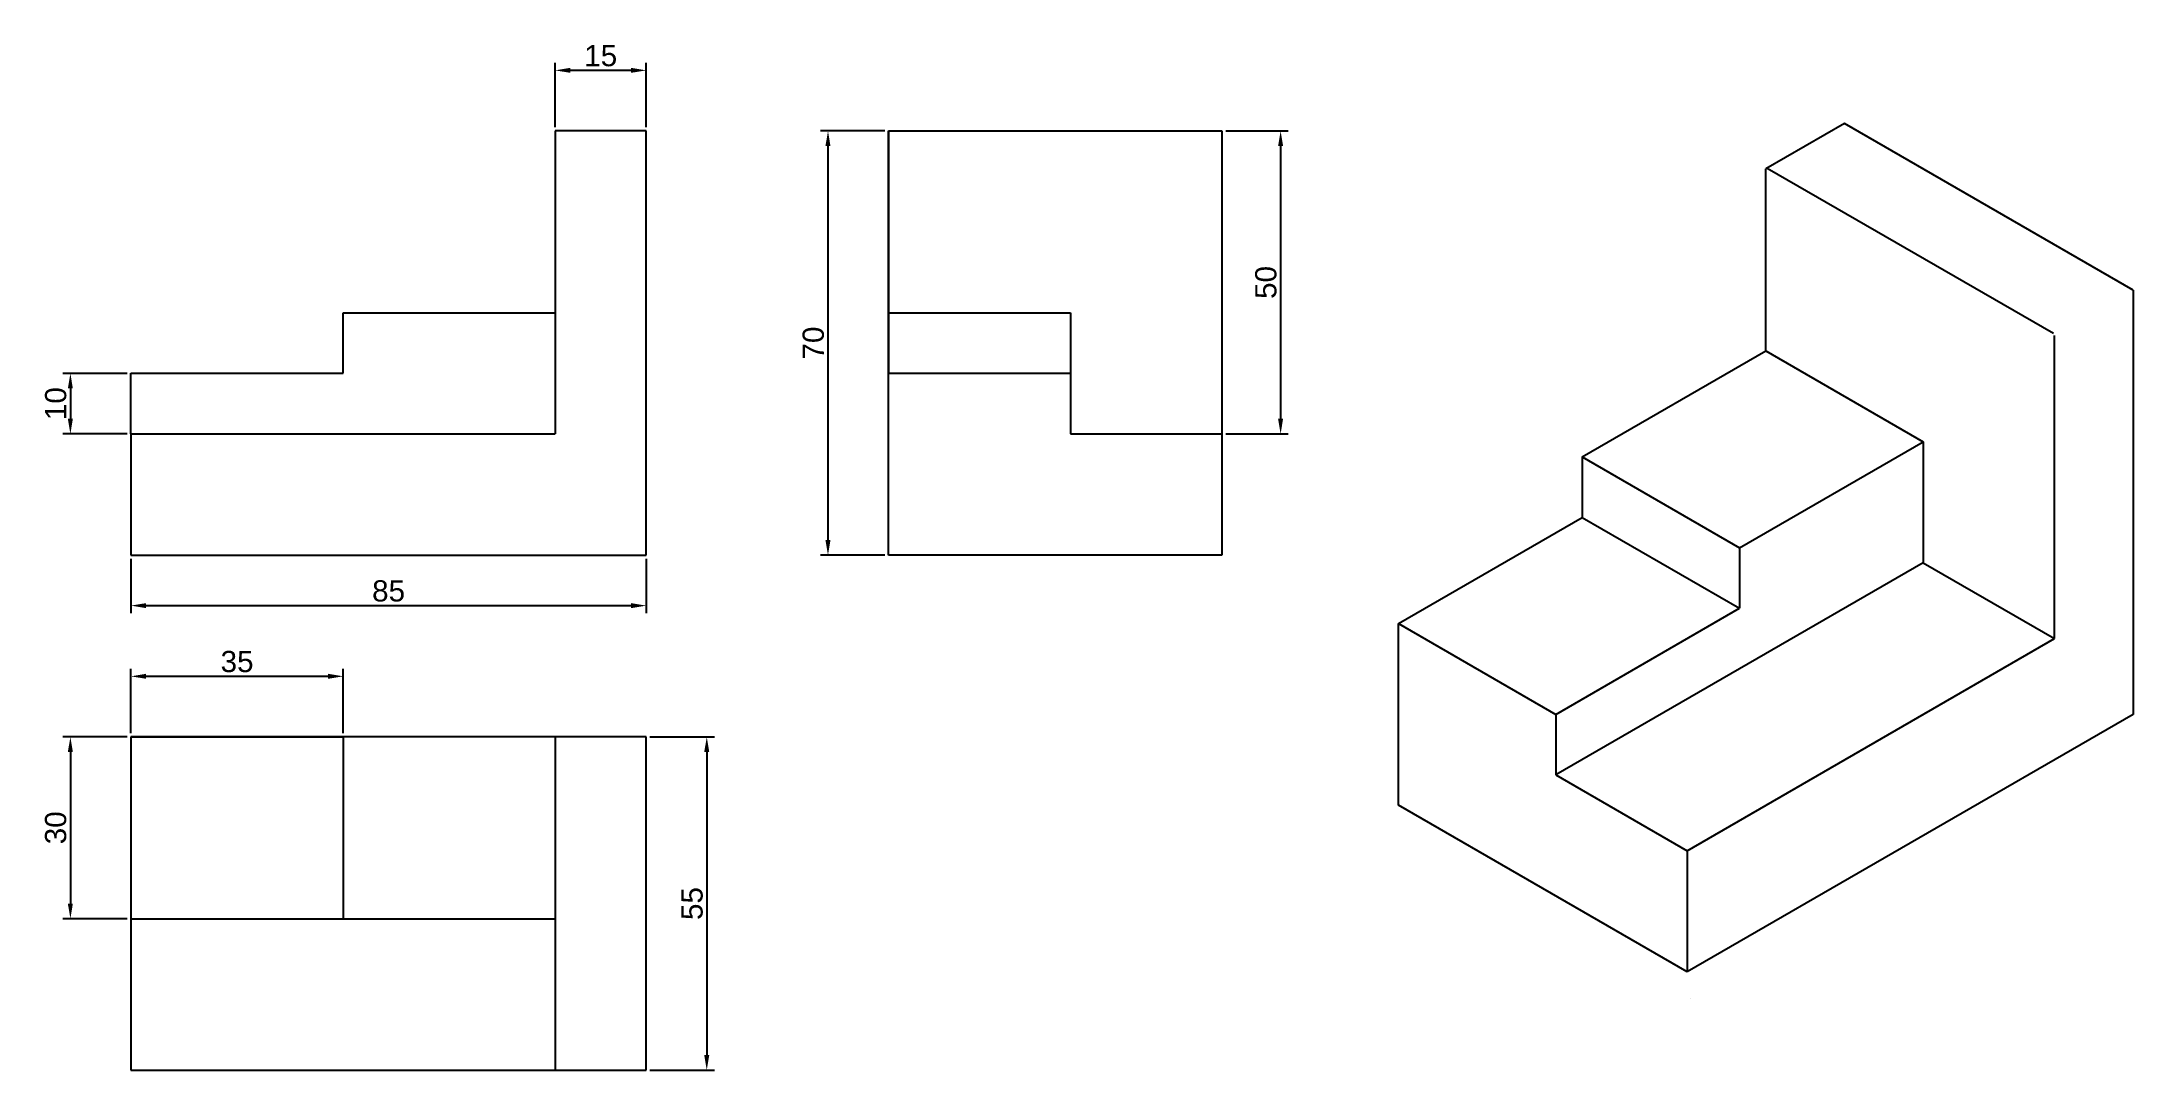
# Model space of a CAD drawing. Header units: millimetres. Extents: x -51 to 294, y 125 to 294.
import ezdxf

# ---------------------------------------------------------------- set-up
doc = ezdxf.new("R2010")
doc.units = ezdxf.units.MM
doc.styles.get("Standard").update_dxf_attribs({"font": 'arial.ttf'})
doc.dimstyles.new('ISO-25', dxfattribs={"dimtxt": 3.5, "dimasz": 2.5, "dimexe": 1.25, "dimexo": 0.625, "dimtad": 1, "dimtxsty": 'Standard', "dimcen": 2.5, "dimadec": 0, "dimazin": 0, "dimtfac": 1, "dimtmove": 0, "dimatfit": 3, "dimfxl": 1, "dimarcsym": 0})

# ---------------------------------------------------------------- blocks, each defined once
blk = doc.blocks.new('*D1')
at = {"color": 0, "lineweight": -2, "transparency": 16777216}
for p, q in [((-36.01, 209.1), (-36.01, 200.14)), ((48.99, 209.1), (48.99, 200.14)), ((-33.51, 201.39), (46.49, 201.39))]:
    blk.add_line(p, q, dxfattribs=at)
at = {"color": 0, "transparency": 16777216}
for points in [[(-33.51, 201.8), (-33.51, 200.97), (-36.01, 201.39)], [(46.49, 201.8), (46.49, 200.97), (48.99, 201.39)]]:
    blk.add_solid(points, dxfattribs=at)
at = {"layer": 'Defpoints', "color": 0, "transparency": 16777216}
for p in [(-36.01, 209.72), (48.99, 209.72), (48.99, 201.39)]:
    blk.add_point(p, dxfattribs=at)
at = {"color": 0, "transparency": 16777216, "insert": (6.49, 203.8), "char_height": 3.5, "attachment_point": 5}
blk.add_mtext('85', dxfattribs=at)
blk = doc.blocks.new('*D2')
at = {"color": 0, "lineweight": -2, "transparency": 16777216}
for p, q in [((88.36, 279.72), (77.74, 279.72)), ((78.99, 277.22), (78.99, 212.22)), ((88.36, 209.72), (77.74, 209.72))]:
    blk.add_line(p, q, dxfattribs=at)
at = {"color": 0, "transparency": 16777216}
for points in [[(78.57, 277.22), (79.4, 277.22), (78.99, 279.72)], [(78.57, 212.22), (79.4, 212.22), (78.99, 209.72)]]:
    blk.add_solid(points, dxfattribs=at)
at = {"layer": 'Defpoints', "color": 0, "transparency": 16777216}
for p in [(88.99, 279.72), (78.99, 209.72), (88.99, 209.72)]:
    blk.add_point(p, dxfattribs=at)
at = {"color": 0, "transparency": 16777216, "insert": (76.58, 244.72), "char_height": 3.5, "attachment_point": 5, "rotation": 90}
blk.add_mtext('70', dxfattribs=at)
blk = doc.blocks.new('*D3')
at = {"color": 0, "lineweight": -2, "transparency": 16777216}
for p, q in [((49.61, 179.72), (60.24, 179.72)), ((58.99, 177.22), (58.99, 127.22)), ((49.61, 124.72), (60.24, 124.72))]:
    blk.add_line(p, q, dxfattribs=at)
at = {"color": 0, "transparency": 16777216}
for points in [[(58.57, 177.22), (59.4, 177.22), (58.99, 179.72)], [(58.57, 127.22), (59.4, 127.22), (58.99, 124.72)]]:
    blk.add_solid(points, dxfattribs=at)
at = {"layer": 'Defpoints', "color": 0, "transparency": 16777216}
for p in [(48.99, 179.72), (48.99, 124.72), (58.99, 124.72)]:
    blk.add_point(p, dxfattribs=at)
at = {"color": 0, "transparency": 16777216, "insert": (56.58, 152.22), "char_height": 3.5, "attachment_point": 5, "rotation": 90}
blk.add_mtext('55', dxfattribs=at)
blk = doc.blocks.new('*D4')
at = {"color": 0, "lineweight": -2, "transparency": 16777216}
for p, q in [((-36.64, 179.72), (-47.26, 179.72)), ((-46.01, 177.22), (-46.01, 152.22)), ((-36.64, 149.72), (-47.26, 149.72))]:
    blk.add_line(p, q, dxfattribs=at)
at = {"color": 0, "transparency": 16777216}
for points in [[(-46.43, 177.22), (-45.6, 177.22), (-46.01, 179.72)], [(-46.43, 152.22), (-45.6, 152.22), (-46.01, 149.72)]]:
    blk.add_solid(points, dxfattribs=at)
at = {"layer": 'Defpoints', "color": 0, "transparency": 16777216}
for p in [(-36.01, 179.72), (-46.01, 149.72), (-36.01, 149.72)]:
    blk.add_point(p, dxfattribs=at)
at = {"color": 0, "transparency": 16777216, "insert": (-48.43, 164.72), "char_height": 3.5, "attachment_point": 5, "rotation": 90}
blk.add_mtext('30', dxfattribs=at)
blk = doc.blocks.new('*D5')
at = {"color": 0, "lineweight": -2, "transparency": 16777216}
for p, q in [((-36.01, 180.35), (-36.01, 190.97)), ((-1.01, 180.35), (-1.01, 190.97)), ((-33.51, 189.72), (-3.51, 189.72))]:
    blk.add_line(p, q, dxfattribs=at)
at = {"color": 0, "transparency": 16777216}
for points in [[(-33.51, 190.14), (-33.51, 189.31), (-36.01, 189.72)], [(-3.51, 190.14), (-3.51, 189.31), (-1.01, 189.72)]]:
    blk.add_solid(points, dxfattribs=at)
at = {"layer": 'Defpoints', "color": 0, "transparency": 16777216}
for p in [(-1.01, 189.72), (-36.01, 179.72), (-1.01, 179.72)]:
    blk.add_point(p, dxfattribs=at)
at = {"color": 0, "transparency": 16777216, "insert": (-18.51, 192.14), "char_height": 3.5, "attachment_point": 5}
blk.add_mtext('35', dxfattribs=at)
blk = doc.blocks.new('*D6')
at = {"color": 0, "lineweight": -2, "transparency": 16777216}
for p, q in [((33.99, 280.35), (33.99, 290.97)), ((48.99, 280.35), (48.99, 290.97)), ((46.49, 289.72), (36.49, 289.72))]:
    blk.add_line(p, q, dxfattribs=at)
at = {"color": 0, "transparency": 16777216}
for points in [[(36.49, 290.14), (36.49, 289.31), (33.99, 289.72)], [(46.49, 290.14), (46.49, 289.31), (48.99, 289.72)]]:
    blk.add_solid(points, dxfattribs=at)
at = {"layer": 'Defpoints', "color": 0, "transparency": 16777216}
for p in [(33.99, 289.72), (33.99, 279.72), (48.99, 279.72)]:
    blk.add_point(p, dxfattribs=at)
at = {"color": 0, "transparency": 16777216, "insert": (41.49, 292.13), "char_height": 3.5, "attachment_point": 5}
blk.add_mtext('15', dxfattribs=at)
blk = doc.blocks.new('*D7')
at = {"color": 0, "lineweight": -2, "transparency": 16777216}
for p, q in [((144.61, 279.72), (154.92, 279.72)), ((153.67, 277.22), (153.67, 232.22)), ((144.61, 229.72), (154.92, 229.72))]:
    blk.add_line(p, q, dxfattribs=at)
at = {"color": 0, "transparency": 16777216}
for points in [[(153.25, 277.22), (154.08, 277.22), (153.67, 279.72)], [(153.25, 232.22), (154.08, 232.22), (153.67, 229.72)]]:
    blk.add_solid(points, dxfattribs=at)
at = {"layer": 'Defpoints', "color": 0, "transparency": 16777216}
for p in [(143.99, 279.72), (143.99, 229.72), (153.67, 229.72)]:
    blk.add_point(p, dxfattribs=at)
at = {"color": 0, "transparency": 16777216, "insert": (151.25, 254.72), "char_height": 3.5, "attachment_point": 5, "rotation": 90}
blk.add_mtext('50', dxfattribs=at)
blk = doc.blocks.new('*D8')
at = {"color": 0, "lineweight": -2, "transparency": 16777216}
for p, q in [((-36.64, 239.72), (-47.26, 239.72)), ((-46.01, 237.22), (-46.01, 232.22)), ((-36.64, 229.72), (-47.26, 229.72))]:
    blk.add_line(p, q, dxfattribs=at)
at = {"color": 0, "transparency": 16777216}
for points in [[(-46.43, 237.22), (-45.6, 237.22), (-46.01, 239.72)], [(-46.43, 232.22), (-45.6, 232.22), (-46.01, 229.72)]]:
    blk.add_solid(points, dxfattribs=at)
at = {"layer": 'Defpoints', "color": 0, "transparency": 16777216}
for p in [(-36.01, 239.72), (-46.01, 229.72), (-36.01, 229.72)]:
    blk.add_point(p, dxfattribs=at)
at = {"color": 0, "transparency": 16777216, "insert": (-48.42, 234.72), "char_height": 3.5, "attachment_point": 5, "rotation": 90}
blk.add_mtext('10', dxfattribs=at)

msp = doc.modelspace()

# ---------------------------------------------------------------- linework, layer by layer
for p, q in [((48.988, 279.723), (33.988, 279.723)), ((33.988, 279.723), (33.988, 229.723)), ((48.988, 279.723), (33.988, 279.723)), ((48.988, 209.723), (48.988, 279.723)), ((88.988, 209.723), (88.988, 279.723)), ((88.988, 279.723), (143.988, 279.723)), ((88.988, 279.723), (88.988, 249.723)), ((88.988, 279.723), (88.988, 249.723)), ((143.988, 279.723), (143.988, 209.723)), ((246.705, 280.943), (233.715, 273.443)), ((294.337, 253.443), (246.705, 280.943)), ((233.715, 243.443), (233.715, 273.443)), ((233.972, 273.591), (281.189, 246.331)), ((294.337, 253.443), (294.337, 183.443)), ((-1.012, 239.723), (-1.012, 249.723)), ((-1.012, 249.723), (33.988, 249.723)), ((88.988, 249.723), (118.988, 249.723)), ((88.988, 249.723), (88.988, 239.723)), ((118.988, 249.723), (118.988, 229.723)), ((281.346, 195.943), (281.346, 245.943)), ((203.404, 225.943), (233.715, 243.443)), ((233.715, 243.443), (259.696, 228.443)), ((-36.012, 229.723), (-36.012, 239.723)), ((-36.012, 239.723), (-1.012, 239.723)), ((88.988, 239.723), (118.988, 239.723)), ((-36.012, 229.723), (-36.012, 209.723)), ((-36.012, 229.723), (33.988, 229.723)), ((118.988, 229.723), (143.988, 229.723)), ((229.385, 210.943), (259.696, 228.443)), ((259.696, 228.443), (259.696, 208.443)), ((203.404, 225.943), (229.385, 210.943)), ((203.404, 225.943), (203.404, 215.943)), ((173.093, 198.443), (203.404, 215.943)), ((203.404, 215.943), (229.385, 200.943)), ((229.385, 210.943), (229.385, 200.943)), ((-36.012, 209.723), (48.988, 209.723)), ((-36.012, 209.723), (48.988, 209.723)), ((143.988, 209.723), (88.988, 209.723)), ((259.696, 208.443), (199.074, 173.443)), ((259.696, 208.443), (281.346, 195.943)), ((199.074, 183.443), (229.385, 200.943)), ((173.093, 168.443), (173.093, 198.443)), ((173.093, 198.443), (199.074, 183.443)), ((220.725, 160.943), (281.346, 195.943)), ((199.074, 183.443), (199.074, 173.443)), ((294.337, 183.443), (220.725, 140.943)), ((48.988, 179.723), (-36.012, 179.723)), ((-36.012, 179.723), (-36.012, 124.723)), ((-36.012, 179.723), (-36.012, 149.723)), ((-36.012, 179.723), (-1.012, 179.723)), ((-1.012, 179.723), (-1.012, 149.723)), ((48.988, 179.723), (33.988, 179.723)), ((33.988, 179.723), (33.988, 124.723)), ((48.988, 124.723), (48.988, 179.723)), ((199.074, 173.443), (220.725, 160.943)), ((220.725, 140.943), (173.093, 168.443)), ((220.725, 160.943), (220.725, 140.943)), ((-36.012, 149.723), (33.988, 149.723)), ((221.245, 136.494), (221.245, 136.494)), ((-36.012, 124.723), (48.988, 124.723))]:
    msp.add_line(p, q)

# ---------------------------------------------------------------- dimensions: what is measured, and where the dimension line sits
for p1, p2, distance, picture, middle in [((48.988, 279.723), (33.988, 279.723), -10, '*D6', (41.488, 292.135)), ((88.988, 279.723), (88.988, 209.723), -10, '*D2', (76.576, 244.723)), ((143.988, 279.723), (143.988, 229.723), 9.677, '*D7', (151.253, 254.723)), ((-36.012, 239.723), (-36.012, 229.723), -10, '*D8', (-48.424, 234.723)), ((-36.012, 209.723), (48.988, 209.723), -8.336, '*D1', (6.488, 203.799)), ((-36.012, 179.723), (-1.012, 179.723), 10, '*D5', (-18.512, 192.136)), ((-36.012, 179.723), (-36.012, 149.723), -10, '*D4', (-48.425, 164.723)), ((48.988, 179.723), (48.988, 124.723), 10, '*D3', (56.583, 152.223))]:
    dim = msp.add_aligned_dim(p1=p1, p2=p2, distance=distance, dimstyle='ISO-25')
    dim.commit()
    dim.dimension.update_dxf_attribs({"geometry": picture, "text_midpoint": middle})

doc.saveas('drawing.dxf')
